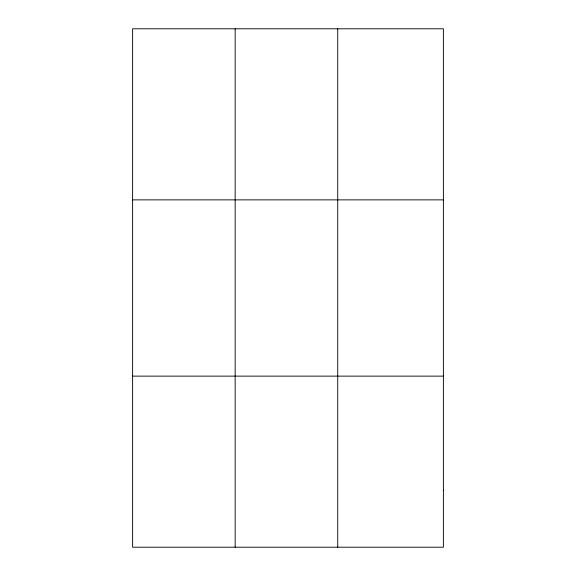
<?xml version="1.0" encoding="UTF-8"?>
<svg xmlns="http://www.w3.org/2000/svg" width="576" height="576" viewBox="0 0 576 576"><rect width="100%" height="100%" fill="white"/><g stroke="black" fill="none" stroke-linecap="round" stroke-linejoin="round"><path stroke-width="0.86" d="M235.166 28.8L235.166 547.2M337.723 28.8L337.723 547.2M132.61 199.872L443.39 199.872M132.61 376.128L443.39 376.128M443.39 490.176L443.39 547.2L132.61 547.2L132.61 28.8L443.39 28.8L443.39 490.176"/></g></svg>
